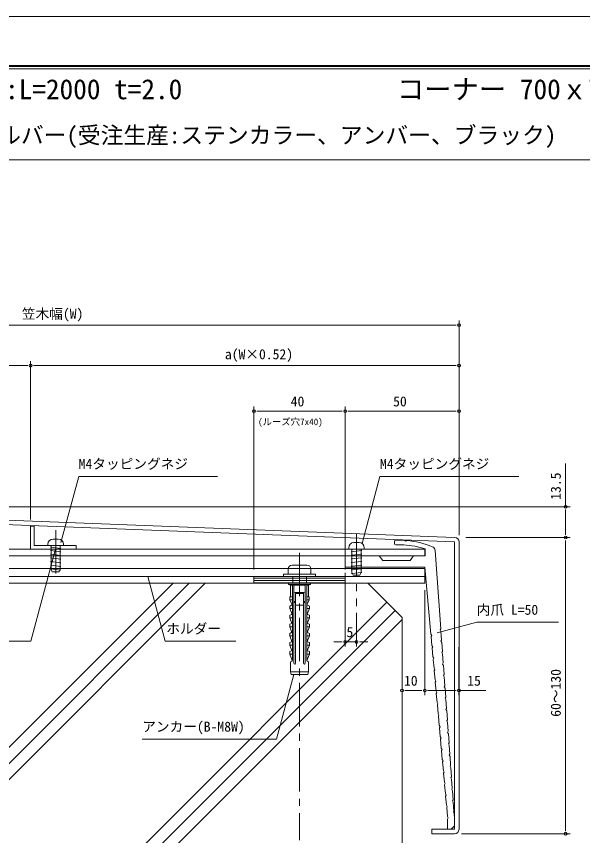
# Model space of a CAD drawing. Units: millimetres on the paper. Extents: x -420 to 420, y -297 to 297.
# Drawn here: x -114 to 134.5, y -62.6 to 297 of the extents above; entities that cross this region are included whole.
import ezdxf
from ezdxf.enums import TextEntityAlignment as Align

# ---------------------------------------------------------------- set-up
doc = ezdxf.new("R2010")
doc.units = ezdxf.units.MM
doc.linetypes.add('USER1', pattern=[28.575, 19.05, -3.175, 3.175, -3.175])
for name, color, linetype, lineweight in [('0-0_0', 7, 'Continuous', 9), ('0-1_1-1図枠', 3, 'Continuous', 18), ('0-3_2-1寸法', 7, 'Continuous', 9), ('0-4_Defpoints', 7, 'Continuous', 9), ('0-5_5-1実寸型', 1, 'Continuous', 18), ('0-7_5-2実寸型2', 2, 'Continuous', 18), ('0-8_5-5中心線', 6, 'USER1', 18), ('0-9_4-1アルミ型', 7, 'Continuous', 18), ('0-A_1-4文字', 7, 'Continuous', 9), ('0-C_5-3図補助', 7, 'Continuous', 9), ('0-D_4-3アンカー', 2, 'Continuous', 18), ('0-E_5-1躯体', 9, 'Continuous', 18)]:
    doc.layers.add(name, color=color, linetype=linetype, lineweight=lineweight)
doc.styles.add('ＭＳ ゴシック', font='')
doc.styles.get('ＭＳ ゴシック').set_extended_font_data('MS Gothic')

msp = doc.modelspace()

# ---------------------------------------------------------------- linework, layer by layer
at = {"layer": '0-0_0'}
for p, q in [((79.016, 161.463), (77.766, 161.463)), ((-109.005, 143.713), (-110.255, 143.713)), ((-106.505, 143.713), (-105.255, 143.713)), ((79.016, 143.713), (77.766, 143.713)), ((-8.484, 123.713), (-7.234, 123.713)), ((29.016, 123.713), (27.766, 123.713)), ((31.516, 123.713), (32.766, 123.713)), ((79.016, 123.713), (77.766, 123.713)), ((127.049, 80.508), (127.049, 79.258)), ((127.049, 69.508), (127.049, 70.758)), ((127.049, 67.008), (127.049, 65.758)), ((29.016, 22.437), (27.766, 22.437)), ((36.516, 22.437), (37.766, 22.437)), ((56.495, 1.127), (57.745, 1.127)), ((63.995, 1.127), (62.745, 1.127)), ((66.495, 1.127), (67.745, 1.127)), ((78.974, 1.127), (77.724, 1.127)), ((127.049, -60.487), (127.049, -59.237))]:
    msp.add_line(p, q, dxfattribs=at)
for centre, start, end in [((80.266, 161.463), 0, 180), ((80.266, 161.463), 180, 0), ((-107.755, 143.713), 0, 180), ((-107.755, 143.713), 0, 180), ((80.266, 143.713), 0, 180), ((-107.755, 143.713), 180, 0), ((-107.755, 143.713), 180, 0), ((80.266, 143.713), 180, 0), ((-9.734, 123.713), 0, 180), ((-9.734, 123.713), 180, 0), ((30.266, 123.713), 0, 180), ((30.266, 123.713), 0, 180), ((30.266, 123.713), 180, 0), ((30.266, 123.713), 180, 0), ((80.266, 123.713), 0, 180), ((80.266, 123.713), 180, 0), ((127.049, 81.758), 90, 270), ((127.049, 81.758), 270, 90), ((127.049, 68.258), 90, 270), ((127.049, 68.258), 90, 270), ((127.049, 68.258), 270, 90), ((127.049, 68.258), 270, 90), ((30.266, 22.437), 0, 180), ((30.266, 22.437), 180, 0), ((35.266, 22.437), 0, 180), ((35.266, 22.437), 180, 0), ((55.245, 1.127), 0, 180), ((55.245, 1.127), 180, 0), ((65.245, 1.127), 0, 180), ((65.245, 1.127), 0, 180), ((65.245, 1.127), 180, 0), ((65.245, 1.127), 180, 0), ((80.224, 1.127), 0, 180), ((80.224, 1.127), 180, 0), ((127.049, -61.737), 90, 270), ((127.049, -61.737), 270, 90)]:
    msp.add_arc(centre, 0.625, start, end, dxfattribs=at)
at = {"layer": '0-1_1-1図枠'}
for p, q in [((-400.005, 275.008), (399.995, 275.008)), ((-399.005, 274.008), (398.995, 274.008)), ((-399.005, 234.008), (398.995, 234.008))]:
    msp.add_line(p, q, dxfattribs=at)
at = {"layer": '0-3_2-1寸法'}
for p, q in [((80.266, 69.334), (80.266, 163.463)), ((-267.234, 161.463), (77.766, 161.463)), ((-107.755, 76.213), (-107.755, 145.713)), ((-107.755, 76.213), (-107.755, 145.713)), ((80.266, 69.334), (80.266, 145.713)), ((-267.234, 143.713), (-110.255, 143.713)), ((-105.255, 143.713), (77.766, 143.713)), ((-9.734, 54.213), (-9.734, 125.713)), ((-7.234, 123.713), (27.766, 123.713)), ((30.266, 54.213), (30.266, 125.713)), ((30.266, 54.213), (30.266, 125.713)), ((32.766, 123.713), (77.766, 123.713)), ((80.266, 69.334), (80.266, 125.713)), ((-86.675, 95.095), (-94.453, 66.07)), ((-86.675, 95.095), (-25.759, 95.095)), ((45.583, 95.095), (37.699, 65.671)), ((45.583, 95.095), (106.5, 95.095)), ((83.266, 68.258), (129.049, 68.258)), ((127.049, 65.758), (127.049, -59.237)), ((-96.816, 63.213), (-107.655, 22.76)), ((-56.305, 51.213), (-48.681, 22.76)), ((30.266, 52.758), (30.266, 20.437)), ((65.245, 45.213), (65.245, -0.873)), ((65.245, 45.213), (65.245, -0.873)), ((35.266, 35.172), (35.266, 20.437)), ((55.245, 30.213), (55.245, -0.873)), ((88.058, 31.059), (70.702, 26.408)), ((88.058, 31.059), (123.975, 31.059)), ((-178.305, 22.76), (-107.698, 22.76)), ((-48.638, 22.76), (-17.722, 22.76)), ((27.766, 22.437), (25.266, 22.437)), ((35.266, 22.437), (30.266, 22.437)), ((37.766, 22.437), (40.266, 22.437)), ((80.224, 20.127), (80.224, -0.873)), ((7.774, 8.213), (0.15, -20.24)), ((62.745, 1.127), (57.745, 1.127)), ((67.745, 1.127), (77.724, 1.127)), ((92.021, 1.127), (80.224, 1.127)), ((-58.767, -20.24), (0.15, -20.24)), ((81.409, -61.737), (129.049, -61.737))]:
    msp.add_line(p, q, dxfattribs=at)
at = {"layer": '0-4_Defpoints'}
msp.add_line((-400.405, 275.408), (400.395, 275.408), dxfattribs=at)
msp.add_line((-400.405, 275.408), (400.395, 275.408), dxfattribs=at)
msp.add_lwpolyline([(-420.005, -296.992), (-420.005, 297.008), (419.995, 297.008), (419.995, -296.992)], close=True, dxfattribs=at)
at = {"layer": '0-5_5-1実寸型'}
for p, q in [((51.966, 65.558), (51.966, 66.558)), ((56.041, 65.058), (52.466, 65.058)), ((65.266, 63.213), (65.266, 60.213)), ((65.266, 63.213), (65.266, 60.213)), ((30.266, 55.758), (30.266, 59.758)), ((30.266, 50.377), (-9.734, 50.377)), ((65.266, 51.213), (65.266, 48.213)), ((30.266, 49.377), (-9.734, 49.377)), ((30.266, 48.377), (-9.734, 48.377))]:
    msp.add_line(p, q, dxfattribs=at)
for points in [[(52.466, 67.058), (56.345, 67.058), (56.966, 66.7), (57.421, 66.962)], [(65.266, 60.213), (-254.755, 60.213), (-254.755, 63.213), (65.266, 63.213)], [(30.766, 60.258), (34.746, 60.258), (35.266, 59.958), (35.786, 60.258), (45.266, 60.258), (46.766, 58.258), (58.766, 58.258), (60.266, 60.258), (65.466, 60.258), (65.466, 63.258)], [(69.754, 62.553), (72.246, 28.221), (71.978, 27.758), (72.322, 27.162)], [(71.931, -14.742), (71.573, -14.123), (71.216, -10.193), (71.476, -9.742), (71.119, -9.123), (70.762, -5.193), (71.022, -4.742), (70.664, -4.123), (70.307, -0.193), (70.567, 0.258), (70.21, 0.877), (69.853, 4.807), (70.113, 5.258), (69.755, 5.877), (69.398, 9.807), (69.658, 10.258), (69.301, 10.877), (68.943, 14.807), (69.204, 15.258), (68.846, 15.877), (68.489, 19.807), (68.749, 20.258), (68.392, 20.877), (68.034, 24.807), (68.295, 25.258), (67.937, 25.877), (65.266, 55.258), (30.766, 55.258)], [(65.266, 48.213), (-254.755, 48.213), (-254.755, 51.213), (65.266, 51.213)], [(72.322, 27.162), (72.608, 23.221), (72.341, 22.758), (72.685, 22.162), (72.971, 18.221), (72.704, 17.758), (73.048, 17.162), (73.334, 13.221), (73.067, 12.758), (73.411, 12.162), (73.697, 8.221), (73.43, 7.758), (73.774, 7.162), (74.06, 3.221), (73.793, 2.758), (74.137, 2.162), (74.423, -1.779), (74.155, -2.242), (74.499, -2.838), (74.786, -6.779), (74.518, -7.242), (74.862, -7.838), (75.148, -11.779), (74.881, -12.242), (75.225, -12.838), (75.511, -16.779), (75.244, -17.242), (75.588, -17.838), (75.874, -21.779), (75.607, -22.242), (75.951, -22.838), (76.237, -26.779), (75.97, -27.242), (76.314, -27.838), (76.6, -31.779), (76.333, -32.242), (76.677, -32.838), (76.963, -36.779), (76.695, -37.242), (77.039, -37.838)], [(77.039, -37.838), (77.325, -41.779), (77.058, -42.242), (77.402, -42.838), (77.688, -46.779), (77.421, -47.242), (77.765, -47.838), (78.051, -51.779), (77.784, -52.242), (78.128, -52.838), (78.266, -54.742), (78.266, -58.242), (76.766, -59.742), (75.266, -59.742), (75.266, -55.264), (75.567, -54.742), (75.21, -54.123), (74.853, -50.193), (75.113, -49.742), (74.755, -49.123), (74.398, -45.193), (74.658, -44.742), (74.301, -44.123), (73.943, -40.193), (74.204, -39.742), (73.846, -39.123), (73.489, -35.193), (73.749, -34.742), (73.392, -34.123), (73.034, -30.193), (73.295, -29.742), (72.937, -29.123), (72.58, -25.193), (72.84, -24.742), (72.483, -24.123), (72.125, -20.193), (72.386, -19.742), (72.028, -19.123), (71.671, -15.193), (71.931, -14.742)]]:
    msp.add_lwpolyline(points, dxfattribs=at)
msp.add_lwpolyline([(-9.734, 51.213), (30.266, 51.213), (30.266, 48.213), (-9.734, 48.213)], close=True, dxfattribs=at)
for centre, radius, start, end in [((52.466, 66.558), 0.5, 90, 180), ((52.466, 65.558), 0.5, 180, 270), ((54.004, 28.815), 36.3, 71.59283, 86.78212), ((54.004, 28.815), 38.3, 67.73168, 84.88048), ((67.759, 62.408), 2, 4.15061, 67.73168), ((30.766, 59.758), 0.5, 90, 180), ((30.766, 55.758), 0.5, 180, 270)]:
    msp.add_arc(centre, radius, start, end, dxfattribs=at)
at = {"layer": '0-7_5-2実寸型2'}
msp.add_lwpolyline([(-107.755, 73.213), (-106.255, 73.213), (-106.255, 64.713), (-87.755, 64.713), (-87.755, 63.213), (-107.755, 63.213)], close=True, dxfattribs=at)
at = {"layer": '0-8_5-5中心線'}
for p, q in [((-96.755, 71.562), (-96.755, 49.672)), ((35.266, 70.062), (35.266, 38.172)), ((10.266, 61.583), (10.266, -64.498))]:
    msp.add_line(p, q, dxfattribs=at)
at = {"layer": '0-9_4-1アルミ型'}
for p, q in [((-267.657, 81.678), (78.343, 68.332)), ((80.266, 66.334), (80.266, -59.742))]:
    msp.add_line(p, q, dxfattribs=at)
msp.add_lwpolyline([(78.266, -61.742), (68.266, -61.742), (68.266, -59.742), (78.266, -59.742), (78.266, 66.334), (-267.734, 79.68), (-267.734, -59.742), (-257.734, -59.742), (-257.734, -51.742), (-255.734, -51.742), (-255.734, -59.742)], dxfattribs=at)
for centre, start, end in [((78.266, 66.334), 0, 87.79111), ((78.266, -59.742), 270, 0)]:
    msp.add_arc(centre, 2, start, end, dxfattribs=at)
at = {"layer": '0-A_1-4文字'}
for p, q in [((127.049, 100.783), (127.049, 81.758)), ((-266.734, 81.758), (129.049, 81.758)), ((127.049, 79.258), (127.049, 70.758)), ((83.266, 68.258), (129.049, 68.258))]:
    msp.add_line(p, q, dxfattribs=at)
at = {"layer": '0-C_5-3図補助'}
for p, q in [((-254.755, 54.713), (65.266, 54.713)), ((65.266, 54.713), (65.266, 51.213)), ((-244.755, -151.285), (-45.258, 48.213)), ((-238.186, -151.787), (-38.186, 48.213)), ((-231.115, -151.787), (-31.115, 48.213)), ((-142.978, -151.787), (48.644, 39.835)), ((-135.907, -151.787), (52.179, 36.299)), ((-128.836, -151.787), (55.266, 32.315))]:
    msp.add_line(p, q, dxfattribs=at)
at = {"layer": '0-D_4-3アンカー'}
for p, q in [((-100.184, 65.284), (-100.184, 64.941)), ((-95.612, 67.57), (-97.898, 67.57)), ((-93.326, 65.284), (-93.326, 64.941)), ((34.123, 66.07), (36.409, 66.07)), ((-93.555, 64.713), (-99.955, 64.713)), ((-94.469, 63.498), (-99.041, 64.034)), ((-94.469, 63.498), (-99.041, 64.034)), ((-94.469, 61.993), (-99.041, 62.529)), ((-94.469, 61.993), (-99.041, 62.529)), ((-98.755, 64.713), (-98.755, 54.427)), ((-94.755, 64.713), (-94.755, 54.427)), ((31.838, 63.784), (31.838, 63.441)), ((32.066, 63.213), (38.466, 63.213)), ((32.98, 61.998), (37.552, 62.534)), ((32.98, 61.998), (37.552, 62.534)), ((33.266, 63.213), (33.266, 52.927)), ((37.266, 63.213), (37.266, 52.927)), ((38.695, 63.784), (38.695, 63.441)), ((-94.469, 60.382), (-99.041, 60.918)), ((-94.469, 60.382), (-99.041, 60.918)), ((-94.469, 58.771), (-99.041, 59.307)), ((-94.469, 58.771), (-99.041, 59.307)), ((-94.469, 57.16), (-99.041, 57.696)), ((-94.469, 57.16), (-99.041, 57.696)), ((32.98, 60.493), (37.552, 61.029)), ((32.98, 60.493), (37.552, 61.029)), ((32.98, 58.882), (37.552, 59.418)), ((32.98, 58.882), (37.552, 59.418)), ((32.98, 57.271), (37.552, 57.807)), ((32.98, 57.271), (37.552, 57.807)), ((-94.469, 55.549), (-99.041, 56.085)), ((-94.469, 55.549), (-99.041, 56.085)), ((-94.469, 53.938), (-99.041, 54.474)), ((-94.469, 53.938), (-99.041, 54.474)), ((-98.755, 54.427), (-98.282, 53.284)), ((-94.755, 54.427), (-95.228, 53.284)), ((5.266, 54.413), (5.266, 52.213)), ((13.466, 56.213), (7.066, 56.213)), ((15.266, 52.213), (15.266, 54.413)), ((32.98, 55.66), (37.552, 56.196)), ((32.98, 55.66), (37.552, 56.196)), ((32.98, 54.049), (37.552, 54.585)), ((32.98, 54.049), (37.552, 54.585)), ((-95.228, 53.284), (-98.282, 53.284)), ((3.266, 52.213), (17.266, 52.213)), ((7.266, 51.213), (7.266, 48.213)), ((13.266, 51.213), (13.266, 48.213)), ((17.266, 52.213), (17.266, 51.213)), ((32.98, 52.438), (37.552, 52.974)), ((32.98, 52.438), (37.552, 52.974)), ((33.266, 52.927), (33.739, 51.784)), ((33.739, 51.784), (36.793, 51.784)), ((37.266, 52.927), (36.793, 51.784)), ((5.416, 48.213), (15.131, 48.213)), ((5.416, 48.213), (5.416, 47.713)), ((5.416, 47.713), (15.131, 47.713)), ((5.416, 47.713), (6.274, 47.356)), ((6.274, 47.356), (7.124, 47.356)), ((6.274, 42.213), (6.274, 47.356)), ((6.874, 47.713), (7.124, 47.356)), ((6.874, 47.713), (7.774, 47.356)), ((7.124, 14.447), (7.124, 47.356)), ((7.774, 47.356), (12.774, 47.356)), ((7.774, 13.088), (7.774, 47.356)), ((13.674, 47.713), (12.774, 47.356)), ((12.774, 13.088), (12.774, 47.356)), ((13.674, 47.713), (13.424, 47.356)), ((13.424, 14.447), (13.424, 47.356)), ((13.424, 47.356), (14.274, 47.356)), ((15.131, 47.713), (14.274, 47.356)), ((14.274, 42.213), (14.274, 47.356)), ((15.131, 47.713), (15.131, 48.213)), ((8.345, 44.213), (12.202, 44.213)), ((8.524, 13.088), (8.524, 44.213)), ((8.524, 43.641), (12.024, 43.641)), ((12.024, 13.088), (12.024, 44.213)), ((6.824, 40.874), (6.024, 40.874)), ((7.068, 38.779), (6.024, 40.874)), ((7.774, 40.213), (8.524, 40.213)), ((7.774, 39.713), (8.524, 39.713)), ((12.774, 40.213), (12.024, 40.213)), ((12.774, 39.713), (12.024, 39.713)), ((13.479, 38.779), (14.524, 40.874)), ((13.724, 40.874), (14.524, 40.874)), ((6.808, 38.543), (5.974, 38.213)), ((5.974, 37.07), (5.974, 38.213)), ((6.824, 37.07), (5.974, 37.07)), ((6.97, 34.647), (5.974, 37.07)), ((8.524, 38.641), (12.024, 38.641)), ((13.578, 34.647), (14.574, 37.07)), ((13.724, 37.07), (14.574, 37.07)), ((13.739, 38.543), (14.574, 38.213)), ((14.574, 37.07), (14.574, 38.213)), ((6.808, 34.543), (5.974, 34.213)), ((5.974, 33.07), (5.974, 34.213)), ((6.824, 33.07), (5.974, 33.07)), ((6.927, 30.611), (5.974, 33.07)), ((13.62, 30.611), (14.574, 33.07)), ((13.724, 33.07), (14.574, 33.07)), ((13.739, 34.543), (14.574, 34.213)), ((14.574, 33.07), (14.574, 34.213)), ((6.808, 30.543), (5.974, 30.213)), ((5.974, 29.07), (5.974, 30.213)), ((6.824, 29.07), (5.974, 29.07)), ((6.927, 26.611), (5.974, 29.07)), ((13.62, 26.611), (14.574, 29.07)), ((13.724, 29.07), (14.574, 29.07)), ((13.739, 30.543), (14.574, 30.213)), ((14.574, 29.07), (14.574, 30.213)), ((6.808, 26.543), (5.974, 26.213)), ((5.974, 25.07), (5.974, 26.213)), ((13.739, 26.543), (14.574, 26.213)), ((14.574, 25.07), (14.574, 26.213)), ((6.824, 25.07), (5.974, 25.07)), ((6.927, 22.611), (5.974, 25.07)), ((6.808, 22.543), (5.974, 22.213)), ((5.974, 21.07), (5.974, 22.213)), ((13.62, 22.611), (14.574, 25.07)), ((13.724, 25.07), (14.574, 25.07)), ((13.739, 22.543), (14.574, 22.213)), ((14.574, 21.07), (14.574, 22.213)), ((6.824, 21.07), (5.974, 21.07)), ((6.927, 18.611), (5.974, 21.07)), ((6.808, 18.543), (5.974, 18.213)), ((5.974, 17.07), (5.974, 18.213)), ((13.62, 18.611), (14.574, 21.07)), ((13.724, 21.07), (14.574, 21.07)), ((13.739, 18.543), (14.574, 18.213)), ((14.574, 17.07), (14.574, 18.213)), ((6.824, 17.07), (5.974, 17.07)), ((7.075, 14.231), (5.974, 17.07)), ((13.473, 14.231), (14.574, 17.07)), ((13.724, 17.07), (14.574, 17.07)), ((6.274, 13.713), (6.847, 14)), ((6.274, 9.356), (6.274, 13.713)), ((14.274, 13.713), (13.7, 14)), ((14.274, 9.356), (14.274, 13.713)), ((6.274, 9.356), (14.274, 9.356)), ((6.274, 9.356), (6.666, 8.213)), ((6.666, 8.213), (13.881, 8.213)), ((13.881, 8.213), (14.274, 9.356))]:
    msp.add_line(p, q, dxfattribs=at)
for points in [[(3.266, 52.213), (3.266, 51.213), (17.266, 51.213)], [(6.024, 40.874), (6.024, 42.213), (7.124, 42.213)], [(14.524, 40.874), (14.524, 42.213), (13.424, 42.213)]]:
    msp.add_lwpolyline(points, dxfattribs=at)
for centre, radius, start, end in [((-97.898, 65.284), 2.286, 90, 180), ((-99.955, 64.941), 0.229, 180, 270), ((-95.612, 65.284), 2.286, 0, 90), ((-93.555, 64.941), 0.229, 270, 0), ((34.123, 63.784), 2.286, 90, 180), ((36.409, 63.784), 2.286, 0, 90), ((32.066, 63.441), 0.229, 180, 270), ((38.466, 63.441), 0.229, 270, 0), ((7.066, 54.413), 1.8, 90, 180), ((13.466, 54.413), 1.8, 0, 90), ((8.345, 43.641), 0.571, 90, 180), ((12.202, 43.641), 0.571, 0, 90), ((6.824, 41.174), 0.3, 270, 0), ((13.724, 41.174), 0.3, 180, 270), ((6.624, 39.008), 0.5, 291.60553, 0), ((6.824, 37.37), 0.3, 270, 0), ((13.924, 39.008), 0.5, 180, 248.39447), ((13.724, 37.37), 0.3, 180, 270), ((6.624, 35.008), 0.5, 291.60553, 0), ((6.824, 33.37), 0.3, 270, 0), ((13.924, 35.008), 0.5, 180, 248.39447), ((13.724, 33.37), 0.3, 180, 270), ((6.624, 31.008), 0.5, 291.60553, 0), ((6.824, 29.37), 0.3, 270, 0), ((13.924, 31.008), 0.5, 180, 248.39447), ((13.724, 29.37), 0.3, 180, 270), ((6.624, 27.008), 0.5, 291.60553, 0), ((6.824, 25.37), 0.3, 270, 0), ((13.924, 27.008), 0.5, 180, 248.39447), ((13.724, 25.37), 0.3, 180, 270), ((6.624, 23.008), 0.5, 291.60553, 0), ((13.924, 23.008), 0.5, 180, 248.39447), ((6.624, 19.008), 0.5, 291.60553, 0), ((6.824, 21.37), 0.3, 270, 0), ((13.724, 21.37), 0.3, 180, 270), ((13.924, 19.008), 0.5, 180, 248.39447), ((6.824, 17.37), 0.3, 270, 0), ((6.624, 14.447), 0.5, 296.56505, 0), ((13.724, 17.37), 0.3, 180, 270), ((13.924, 14.447), 0.5, 180, 243.43495), ((8.149, 13.088), 0.375, 180, 0), ((12.399, 13.088), 0.375, 180, 0)]:
    msp.add_arc(centre, radius, start, end, dxfattribs=at)
at = {"layer": '0-E_5-1躯体'}
for q in [(40.266, 48.213), (55.266, -151.787)]:
    msp.add_line((55.266, 33.213), q, dxfattribs=at)

# ---------------------------------------------------------------- texts
at = {"layer": '0-3_2-1寸法', "style": 'ＭＳ ゴシック'}
for s, height, p in [('笠木幅(W)', 4.399, (-111.592, 162.964)), ('a(W×0.52)', 4.399, (-22.485, 145.213)), ('40', 4.399, (6.398, 124.513)), ('50', 4.399, (51.352, 124.513)), ('(ルーズ穴7x40)', 2.933, (-7.927, 116.713)), ('M4タッピングネジ', 4.399, (-86.675, 97.095)), ('M4タッピングネジ', 4.399, (45.583, 97.095)), ('内爪 L=50', 4.399, (88.058, 33.059)), ('ホルダー', 4.399, (-48.207, 24.76)), ('5', 4.399, (30.878, 23.237)), ('10', 4.399, (56.118, 1.927)), ('15', 4.399, (83.881, 1.927)), ('アンカー(B-M8W)', 4.399, (-58.767, -18.24))]:
    msp.add_text(s, height=height, dxfattribs=at).set_placement(p, align=Align.BOTTOM_LEFT)
msp.add_text('60～130', height=4.399, rotation=90, dxfattribs=at).set_placement((126.249, -10.399), align=Align.BOTTOM_LEFT)
at = {"layer": '0-A_1-4文字', "style": 'ＭＳ ゴシック'}
for s, height, p in [('笠木本体:L=2000 t=2.0', 8.798, (-167.005, 258.008)), ('コーナー 700ｘ700', 8.798, (52.995, 258.008)), ('カラー:シルバー(受注生産:ステンカラー、アンバー、ブラック)', 7.331, (-167.005, 239.008))]:
    msp.add_text(s, height=height, dxfattribs=at).set_placement(p, align=Align.BOTTOM_LEFT)
msp.add_text('13.5', height=4.399, rotation=90, dxfattribs=at).set_placement((126.249, 84.846), align=Align.BOTTOM_LEFT)

doc.saveas('drawing.dxf')
